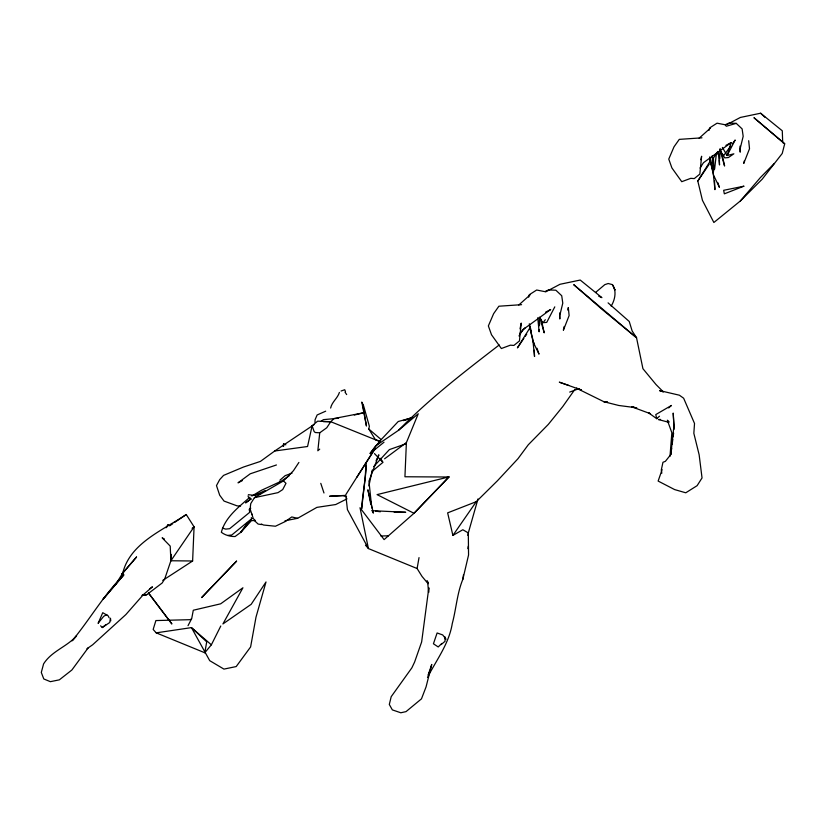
<?xml version="1.0" encoding="UTF-8"?>
<svg xmlns="http://www.w3.org/2000/svg" width="826" height="826" viewBox="0 0 826 826"><rect width="100%" height="100%" fill="white"/><g stroke="black" fill="none" stroke-linecap="round" stroke-linejoin="round"><path stroke-width="1.24" d="M427.486 677.444C436.489 659.891 449.024 643.743 452.287 623.465C456.21 608.907 457.077 593.264 462.839 579.336L468.559 555L468.311 532.925L477.986 498.935M539.512 317.917L539.399 325.516L539.77 323.059M719.787 158.675L719.911 149.816M428.746 592.325L428.828 587.771L421.642 641.967L414.611 662.039L411.864 667.842L391.204 696.669L389.304 704.454L392.34 709.885L400.816 712.776L406.031 711.62L421.477 698.848L426.051 686.933L431.75 664.445L428.178 674.925M314.985 422.427L315.067 419.722L317.143 414.962L325.702 411.172M162.753 580.399L192.613 560.999L194.079 526.843L186.242 514.526C162.577 530.519 128.536 543.663 122.341 575.051M384.007 442.22L370.141 453.391L375.696 445.875L398.555 430.294L418.255 413.764L406.392 442.612L404.936 476.767L449.003 477.015L414.002 513.287L384.111 539.605L360.022 507.732L368.406 548.526L347.416 509.611L345.774 494.712L374.106 449.891M142.382 595.288L146.677 594.751L162.154 583.011L164.756 578.85L170.889 560.751L171.374 554.422M670 456.293L671.848 432.731L667.336 420.217L669.081 421.807M354.313 415.034L364.194 412.659L334.096 418.514L330.761 421.714L326.745 427.775L319.724 432.814L317.845 450.769L319.714 449.137M661.822 473.184L661.285 470.025L662.968 462.261L665.364 461.362L670.857 454.486L673.964 425.473L673.2 413.072L674.099 429.303M670.857 454.486L671.672 448.188M672.158 444.409L672.798 439.37M673.128 436.851L673.613 433.082M462.839 579.336L463.489 574.803M283.184 446.164L283.555 443.892L285.858 444.822M467.857 548.67L468.301 546.12M204.786 652.757L206.717 641.843L191.446 627.615L156.197 632.85L153.171 629.453L155.887 620.563L190.083 619.676L191.663 618.85L193.294 610.238L220.666 603.816L242.927 587.782L222.917 623.95L251.176 604.322L266.013 581.958L255.998 617.156L250.608 646.944L236.195 666.561L223.939 669.101L209.721 660.666L191.446 627.615L211.373 644.807L204.786 652.757L156.197 632.85M428.136 583.755L422.034 576.434L417.109 568.525L419.03 557.612M467.867 535.413L468.311 532.925L462.828 529.745L452.896 535.424L447.64 512.863L476.272 501.681L497.469 480.732L517.985 458.698L528.258 444.811L548.299 424.419L562.733 406.599L574.937 389.345M520.008 328.913L521.227 323.1L519.451 340.942L513.886 345.433L510.385 345.175L501.361 348.531L491.522 334.788L488.362 325.929L493.628 313.663L498.883 306.219L521.578 304.67M700.882 159.748L701.615 156.259L699.839 174.1L694.274 178.592L690.773 178.333L681.749 181.689L671.91 167.946L668.761 159.088L674.016 146.821L679.271 139.377L701.966 137.828M368.912 485.915L372.278 470.035M564.189 326.456L563.373 330.245L569.124 315.563L568.298 307.54L567.751 310.06M744.309 160.874L743.761 163.403L749.512 148.721L748.686 140.699M380.063 441.631L330.761 421.714L317.638 421.167L312.114 425.772L307.561 446.505L274.717 450.996L260.407 461.414L243.505 467.031L223.557 475.394L219.695 479.617L216.484 485.585L219.695 495.218L224.032 501.072L237.124 505.873L240.583 506.039M379.981 441.198L375.469 439.721L368.747 428.973L369.367 426.268L363.605 405.824L361.788 402.066L366.465 426.03L362.676 404.348M528.681 297.174L529.249 294.758L536.663 290.019L544.799 291.619L548.526 289.926L555.867 290.215L561.721 295.739L562.785 303.152L559.77 315.542L559.811 318.991L559.615 312.971M709.069 130.332L709.637 127.916L717.051 123.177L725.187 124.778L726.281 126.233L736.255 123.373L742.12 128.897L743.173 136.311L740.158 148.701L740.199 152.149L740.003 146.13M249.855 497.231C238.817 507.019 225.209 517.231 221.347 532.285C225.147 535.238 230.33 536.642 235.069 536.539L240.769 532.336L251.486 520.607L255.348 520.576M784.7 143.796L754.107 117.839L784.7 143.796L782.232 153.471L762.222 179.149L740.344 200.976L713.87 222.493L702.441 200.336L697.805 181.039L710.649 160.44M725.93 145.366L731.082 142.671L727.117 155.556L733.86 153.812L728.418 157.529L724.774 157.89L719.787 150.301L723.504 155.825L730.803 145.944M662.122 469.612L658.136 481.062L674.646 489.591L685.766 492.792L697.113 485.667L702.038 477.944L699.137 454.754L693.84 433.299L694.521 423.459L683.639 398.225L679.406 395.21L659.788 390.636L663.33 391.813M428.312 675.234L430.026 670.877L428.529 674.439M98.17 623.227L102.744 612.696L108.051 615.742L109.135 617.776M376.109 460.619L378.866 454.816L368.943 481.217L371.783 508.011M211.373 644.807L220.79 626.005M330.637 408.054C331.887 401.911 337.597 398.328 339.403 392.412M166.986 526.843L168.163 524.582L166.036 527.762M554.793 306.859L546.729 322.398L543.116 322.667L545.305 319.703M188.018 625.674L191.436 619.118M611.168 306.105C614.988 299.962 616.898 290.773 612.396 284.619L608.204 283.514L604.777 284.66L595.618 292.414M530.261 327.282L517.417 347.88L523.849 338.381M72.069 640.883C89.951 619.335 103.828 594.73 123.776 574.855L103.064 599.242L115.95 584.054L123.704 571.468M518.986 335.975L523.065 329.553L550.694 309.513L545.542 312.207M700.056 168.07L703.453 162.712L731.082 142.671M374.973 448.962L356.842 477.304M298.898 462.446L293.447 470.696L283.432 480.938L254.429 497.665L250.753 503.592L250.102 508.95L253.303 518.594L255.089 520.308M525.284 336.275L526.72 334.158M697.805 181.039L709.245 164.147M713.54 157.818L717.835 151.488M192.613 560.999L170.889 560.751L194.079 526.843L192.097 528.31M452.896 535.424L476.272 501.681M247.779 522.507L240.769 532.336L251.837 518.594L251.29 517.582M732.259 143.961L735.181 140.017L727.117 155.556L722.378 147.42M88.299 647.687L71.883 670L59.338 679.85L50.386 681.667L43.788 678.962L41.3 672.457L43.592 663.887C51.687 651.053 66.813 646.861 76.591 635.824L72.802 640.16M370.141 453.391L380.476 440.351L398.246 421.508L411.616 417.853M98.232 623.103L103.653 616.372L106.812 614.492M115.95 584.054L123.776 574.855M740.344 200.976L760.374 177.58L774.323 163.434M373.662 466.649L389.376 449.602L405.566 443.923M519.977 333.167L525.222 327.695M441.765 643.464L438.214 646.965L433.433 643.774L437.109 632.974L442.684 634.915L446.081 639.21M398.555 430.294C429.386 398.731 464.357 371.814 499.214 344.979M634.141 407.146L631.683 406.805L650.496 413.733L648.761 412.959L656.711 418.679L659.468 416.201M668.678 407.93L671.435 405.452L655.782 414.58L656.711 418.679M699.147 138.19L710.494 128.051M518.759 305.031L530.106 294.892M441.156 644.579L445.069 641.265L444.801 636.516M250.598 499.214L245.601 502.879L250.763 499.018M251.837 518.594L231.765 535L227.842 535.413M372.216 471.295L382.985 462.323L380.383 458.306M100.627 625.819L102.259 627.543L106.038 624.549M384.586 458.812L406.392 442.612M149.527 588.959L152.438 586.811L143.332 594.679L125.882 614.554L92.646 644.786L86.936 648.761M250.784 508.186L249.184 509.332L249.741 512.296L229.669 528.692L225.746 529.115L222.431 528.165M320.942 421.394L323.431 419.649L338.588 418.224M279.921 480.226L285.156 475.652L292.043 473.164M314.045 424.657L274.717 450.996M169.609 525.852L172.727 523.736M174.802 522.311L186.242 514.526M279.704 482.26L289.11 475.879M102.259 627.543L109.724 622.515L110.457 618.189L110.767 620.822M251.868 496.023L261.388 490.324L280.871 481.382M284.98 520.793L297.597 518.305L316.905 507.37L335.707 504.541L347.013 498.852M727.066 124.489L740.375 117.447L760.612 113.224L782.284 130.797L782.707 142.743M545.573 291.908L559.987 284.289L580.224 280.055L601.896 297.639L598.736 296.235M242.348 480.598L238.022 482.828L250.216 473.814L276.442 464.966M254.986 495.208L265.136 490.53M725.187 124.778L728.914 123.084L736.255 123.373M256.741 496.725L254.429 497.665L278.021 492.637L282.688 489.591L285.982 483.324L283.432 480.938M569.713 392.082L579.232 388.54M412.886 417.202L403.387 420.579L411.802 418.101M341.076 391.018L344.731 389.738L345.505 391.669M260.025 493.886L253.83 495.342L248.368 494.671M319.724 432.814L315.264 432.514L314.117 431.523L312.114 425.772M142 595.309L146.677 594.751M323.338 421.632L330.761 421.714M344.793 495.414L329.605 496.25L343.017 495.641L346.569 496.839M660.542 419.422L658.394 419.536L668.792 422.303M380.869 536.002L388.468 535.806M394.188 512.182L405.7 512.285L372.144 510.675M607.492 402.086L603.92 401.735L576.507 388.21L581.442 390.006L559.316 382.17L568.784 385.443M636.774 407.817L618.736 405.473L603.92 401.735L607.564 402.241M375.654 511.139L380.342 511.769M261.512 524.582L258.115 524.056L254.625 520.783M297.597 518.305L291.774 516.952L285.435 521.454L275.461 526.234L263.525 525.026L261.305 524.025M659.788 390.636L663.185 391.751L655.999 384.524L642.927 368.695L636.536 337.772L632.138 330.937L629.247 321.49L608.081 302.863M719.25 154.431L716.4 153.491L714.614 169.134L713.024 169.898L712.198 155.815M417.109 568.525L368.52 548.619L365.484 545.222M164.395 538.986L162.144 537.829L170.208 546.1L170.889 560.751M251.269 499.059L248.419 497.211L248.068 495.858M368.747 428.973L381.199 439.597M760.612 113.224L765.175 117.457M374.467 453.598L382.531 461.868M428.322 582.619L426.959 580.771L427.754 582.537L428.518 592.18M345.031 392.185L346.672 394.57M251.703 513.772L252.364 514.866M539.347 317.174L542.321 322.285L540.183 317.907M372.051 510.561L373.383 513.111L367.89 489.797L370.833 504.459M612.396 284.619L614.998 290.029L614.379 288.739M711.444 163.806L709.689 156.94M712.239 166.15L713.829 170.848M717.804 182.598L719.394 187.296L713.54 175.133L709.854 159.108L713.189 172.469L714.924 189.65L714.5 180.801M531.459 331.825L529.301 323.782M537.024 348.262L539.006 354.137L533.152 341.974L529.466 325.95L532.801 339.31L534.536 356.491L534.236 350.162M320.777 483.344L323.978 492.988M720.045 149.981L724.588 166.016L722.151 154.761M540.008 318.051L544.2 332.857L542.032 322.852M720.086 148.535L721.408 153.471M718.259 152.18L719.518 164.973L719.394 160.296M537.747 317.742L539.13 331.815L539.068 329.471M283.555 443.892L283.679 446.061M713.437 158.034L713.963 169.413M533.875 342.573L533.999 345.103M538.862 321.273L538.975 325.96M365.608 462.622C366.279 478.285 362.5 493.298 361.664 508.754L366.372 467.568L365.608 462.622M380.476 440.351L378.411 443.583L380.476 440.351M136.517 557.034L121.69 574.307L136.517 557.034M236.566 561.153L201.689 597.518L236.566 561.153M448.89 476.922L414.002 513.287L377.079 494.619L448.89 476.922M743.823 186.211L724.33 193.842L723.659 190.3L743.823 186.211M636.536 337.772L602.319 309.585L573.719 284.671L636.536 337.772M171.787 623.837L148.474 592.985L171.787 623.837"/></g></svg>
